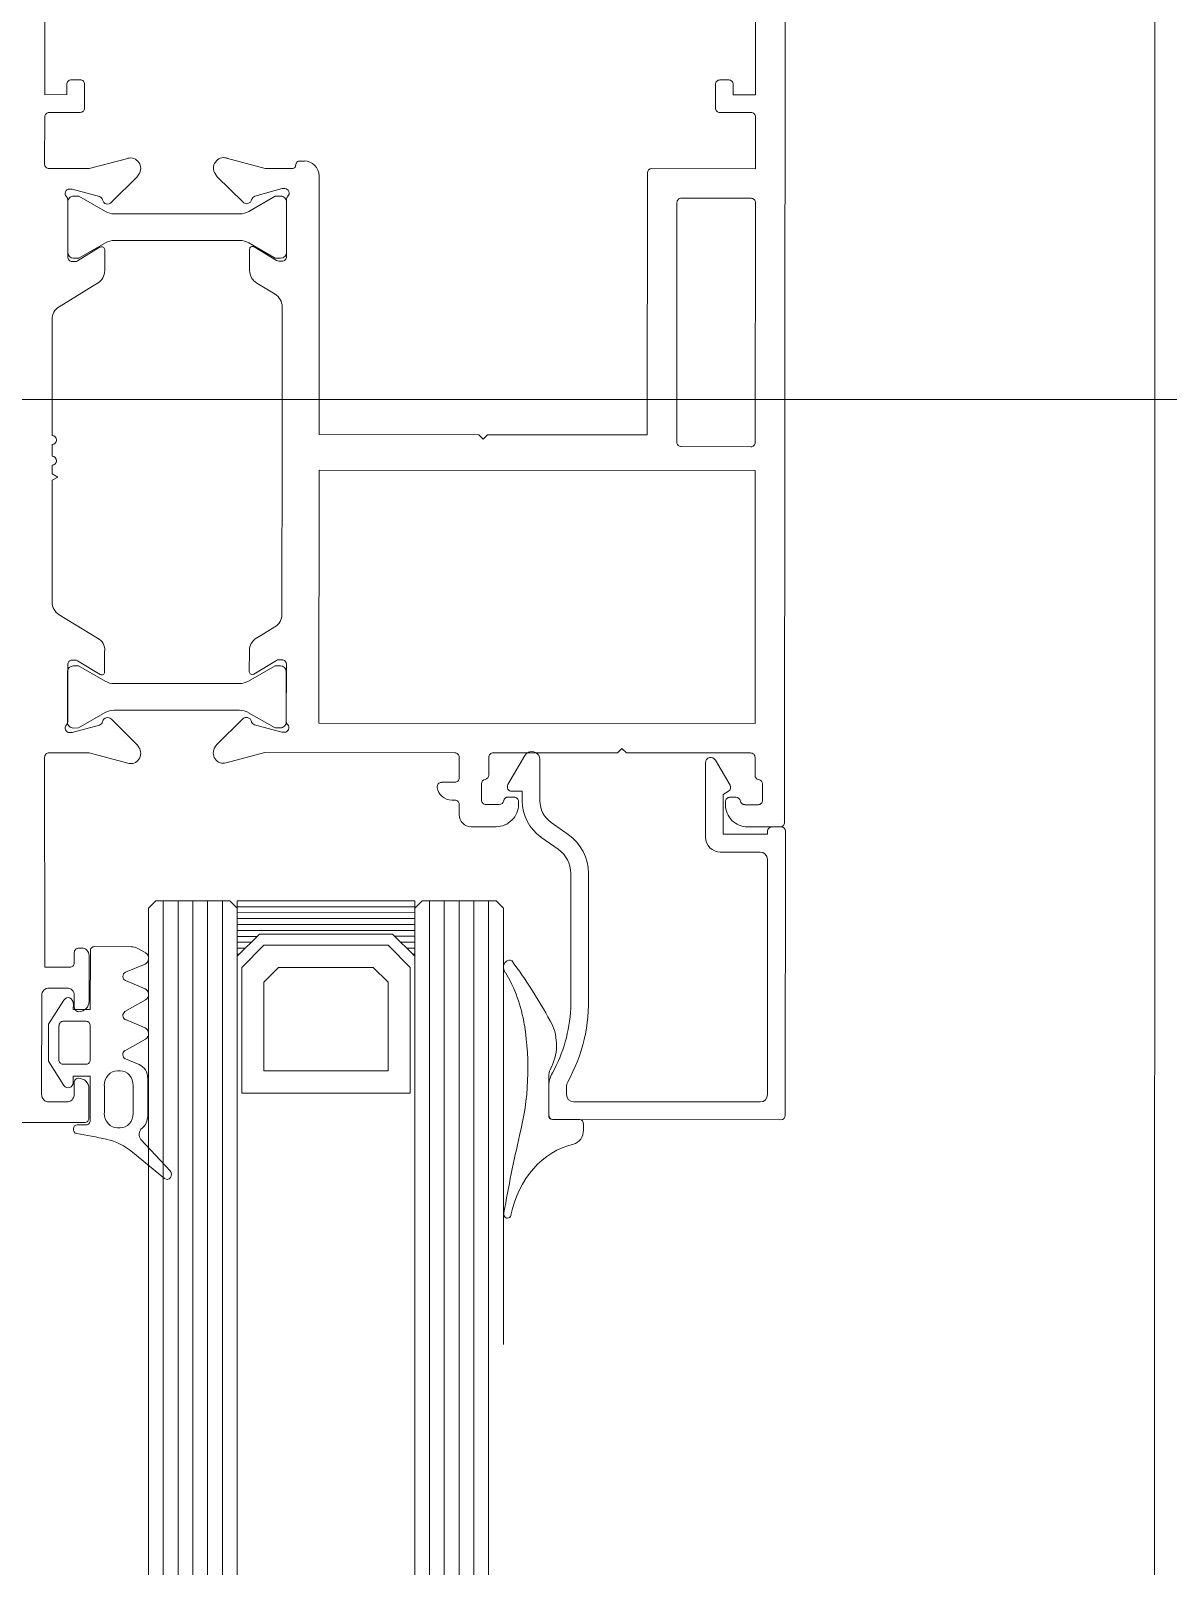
# Model space of a CAD drawing. Header units: centimetres. Extents: x 118932 to 154602, y -32682 to -23521.
# Drawn here: x 138051.37 to 138059.07, y -25188.55 to -25178.17 of the extents above; entities that cross this region are included whole.
import ezdxf

# ---------------------------------------------------------------- set-up
doc = ezdxf.new("R2010")
doc.units = ezdxf.units.CM
doc.header["$LTSCALE"] = 50
doc.header["$MEASUREMENT"] = 0
for name, color, linetype, lineweight, true_color in [('GEN_00_BL_Yazı', 7, 'Continuous', 0, 0x4f5250), ('GEN_02_TF_Pencere', 7, 'Continuous', 9, 0x6093ac), ('GEN_05_ML_Mermer', 7, 'Continuous', 9, 0x9d8692)]:
    doc.layers.add(name, color=color, linetype=linetype, lineweight=lineweight, true_color=true_color)

# ---------------------------------------------------------------- blocks, each defined once
blk = doc.blocks.new('P19')
at = {"layer": 'GEN_00_BL_Yazı'}
blk.add_line((62982.473, 12254.72, 0), (63032.476, 12254.704, 0), dxfattribs=at)
at = {"layer": 'GEN_02_TF_Pencere'}
for p, q in [((62988.576, 12307.038, 0), (62988.562, 12261.108, 0)), ((62988.676, 12307.038, 0), (62988.662, 12261.108, 0)), ((62988.776, 12307.038, 0), (62988.762, 12261.108, 0)), ((62988.876, 12307.038, 0), (62988.862, 12261.108, 0)), ((62988.976, 12307.038, 0), (62988.962, 12261.108, 0)), ((62989.076, 12307.004, 0), (62989.062, 12261.108, 0)), ((62990.276, 12307.038, 0), (62990.262, 12261.108, 0)), ((62990.376, 12307.038, 0), (62990.362, 12261.108, 0)), ((62990.476, 12307.037, 0), (62990.462, 12261.107, 0)), ((62990.576, 12307.037, 0), (62990.562, 12261.107, 0)), ((62990.676, 12307.037, 0), (62990.662, 12261.107, 0)), ((62990.776, 12307.037, 0), (62990.762, 12261.107, 0)), ((62990.876, 12307.004, 0), (62990.862, 12261.107, 0)), ((62988.461, 12258.158, 0), (62988.462, 12261.108, 0)), ((62988.561, 12258.108, 0), (62988.562, 12261.108, 0)), ((62988.661, 12258.108, 0), (62988.662, 12261.108, 0)), ((62988.761, 12258.108, 0), (62988.762, 12261.108, 0)), ((62988.861, 12258.108, 0), (62988.862, 12261.108, 0)), ((62988.961, 12258.108, 0), (62988.962, 12261.108, 0)), ((62989.061, 12258.158, 0), (62989.062, 12261.108, 0)), ((62990.261, 12258.158, 0), (62990.262, 12261.108, 0)), ((62990.361, 12258.108, 0), (62990.362, 12261.108, 0)), ((62990.461, 12258.107, 0), (62990.462, 12261.107, 0)), ((62990.561, 12258.107, 0), (62990.562, 12261.107, 0)), ((62990.661, 12258.107, 0), (62990.662, 12261.107, 0)), ((62990.761, 12258.107, 0), (62990.762, 12261.107, 0)), ((62990.861, 12258.157, 0), (62990.862, 12261.107, 0)), ((62990.913, 12259.721, 0), (62990.714, 12259.933, 0)), ((62990.754, 12259.985, 0), (62990.969, 12259.807, 0)), ((62987.92, 12259.656, 0), (62987.92, 12259.618, 0)), ((62987.92, 12259.618, 0), (62987.92, 12259.618, 0)), ((62991.072, 12259.643, 0), (62991.053, 12259.643, 0)), ((62991.343, 12259.622, 0), (62991.282, 12259.622, 0)), ((62987.945, 12259.588, 0), (62988.13, 12259.588, 0)), ((62988.155, 12259.558, 0), (62988.155, 12259.297, 0)), ((62990.867, 12259.308, 0), (62990.867, 12259.562, 0)), ((62990.965, 12259.543, 0), (62990.965, 12259.357, 0)), ((62991.16, 12259.357, 0), (62991.16, 12259.542, 0)), ((62991.256, 12259.592, 0), (62991.256, 12259.292, 0)), ((62990.231, 12259.408, 0), (62989.091, 12259.408, 0)), ((62989.091, 12259.408, 0), (62989.091, 12258.558, 0)), ((62990.231, 12258.558, 0), (62990.231, 12259.408, 0)), ((62991.256, 12259.292, 0), (62991.37, 12259.292, 0)), ((62991.37, 12259.292, 0), (62991.37, 12259.332, 0)), ((62991.434, 12259.355, 0), (62991.538, 12259.192, 0)), ((62988.144, 12259.248, 0), (62988.135, 12259.229, 0)), ((62990.081, 12259.258, 0), (62989.241, 12259.258, 0)), ((62989.241, 12259.258, 0), (62989.241, 12258.658, 0)), ((62990.081, 12258.658, 0), (62990.081, 12259.258, 0)), ((62991.018, 12259.175, 0), (62990.925, 12259.214, 0)), ((62990.925, 12259.214, 0), (62990.925, 12259.214, 0)), ((62991.053, 12259.257, 0), (62991.072, 12259.257, 0)), ((62991.053, 12259.257, 0), (62991.053, 12259.257, 0)), ((62991.263, 12259.203, 0), (62991.263, 12259.203, 0)), ((62991.441, 12259.212, 0), (62991.282, 12259.212, 0)), ((62991.538, 12259.192, 0), (62991.537, 12258.942, 0)), ((62990.881, 12259.042, 0), (62991.021, 12259.121, 0)), ((62991.255, 12259.182, 0), (62991.255, 12258.952, 0)), ((62991.467, 12258.952, 0), (62991.467, 12259.182, 0)), ((62991.017, 12258.911, 0), (62990.884, 12258.967, 0)), ((62991.282, 12258.922, 0), (62991.44, 12258.922, 0)), ((62991.537, 12258.942, 0), (62991.433, 12258.778, 0)), ((62990.881, 12258.778, 0), (62991.021, 12258.856, 0)), ((62991.255, 12258.842, 0), (62991.254, 12258.447, 0)), ((62991.37, 12258.842, 0), (62991.255, 12258.842, 0)), ((62991.369, 12258.802, 0), (62991.37, 12258.842, 0)), ((62991.017, 12258.647, 0), (62990.884, 12258.703, 0)), ((62988.461, 12258.56, 0), (62988.459, 12258.573, 0)), ((62989.241, 12258.658, 0), (62989.341, 12258.558, 0)), ((62989.981, 12258.558, 0), (62990.081, 12258.658, 0)), ((62990.884, 12258.536, 0), (62991.017, 12258.591, 0)), ((62989.061, 12258.108, 0), (62989.061, 12258.483, 0)), ((62989.061, 12258.483, 0), (62989.211, 12258.333, 0)), ((62989.061, 12258.468, 0), (62989.076, 12258.468, 0)), ((62989.091, 12258.558, 0), (62989.241, 12258.408, 0)), ((62989.341, 12258.558, 0), (62989.981, 12258.558, 0)), ((62990.081, 12258.408, 0), (62990.231, 12258.558, 0)), ((62990.111, 12258.333, 0), (62990.261, 12258.483, 0)), ((62990.246, 12258.468, 0), (62990.261, 12258.468, 0)), ((62990.261, 12258.483, 0), (62990.261, 12258.108, 0)), ((62990.938, 12258.428, 0), (62990.88, 12258.46, 0)), ((62989.061, 12258.428, 0), (62989.116, 12258.428, 0)), ((62989.061, 12258.388, 0), (62989.156, 12258.388, 0)), ((62989.241, 12258.408, 0), (62990.081, 12258.408, 0)), ((62990.166, 12258.388, 0), (62990.261, 12258.388, 0)), ((62990.206, 12258.428, 0), (62990.261, 12258.428, 0)), ((62991.228, 12258.417, 0), (62990.977, 12258.418, 0)), ((62989.061, 12258.348, 0), (62989.196, 12258.348, 0)), ((62989.061, 12258.308, 0), (62990.261, 12258.308, 0)), ((62989.061, 12258.268, 0), (62990.261, 12258.268, 0)), ((62989.211, 12258.333, 0), (62990.111, 12258.333, 0)), ((62990.126, 12258.348, 0), (62990.261, 12258.348, 0)), ((62988.461, 12258.158, 0), (62988.511, 12258.108, 0)), ((62989.011, 12258.108, 0), (62989.061, 12258.158, 0)), ((62989.061, 12258.228, 0), (62990.261, 12258.228, 0)), ((62989.061, 12258.188, 0), (62990.261, 12258.188, 0)), ((62989.061, 12258.148, 0), (62990.261, 12258.148, 0)), ((62990.261, 12258.158, 0), (62990.311, 12258.108, 0)), ((62990.811, 12258.107, 0), (62990.861, 12258.157, 0)), ((62988.511, 12258.108, 0), (62989.011, 12258.108, 0)), ((62990.261, 12258.108, 0), (62989.061, 12258.108, 0)), ((62989.061, 12258.108, 0), (62989.061, 12258.108, 0)), ((62989.061, 12258.108, 0), (62990.261, 12258.108, 0)), ((62990.311, 12258.108, 0), (62990.811, 12258.107, 0))]:
    blk.add_line(p, q, dxfattribs=at)
at = {"layer": 'GEN_02_TF_Pencere', "extrusion": (0, 0, -1)}
for p, q in [((62991.734, 12259.607, 0), (62991.294, 12259.607, 0)), ((62986.555, 12259.559, 0), (62986.554, 12257.639, 0)), ((62986.555, 12259.559, 0), (62986.555, 12259.559, 0)), ((62988.125, 12259.588, 0), (62986.585, 12259.589, 0)), ((62988.155, 12259.369, 0), (62988.155, 12259.558, 0)), ((62991.264, 12259.577, 0), (62991.264, 12259.377, 0)), ((62986.675, 12257.829, 0), (62986.675, 12259.419, 0)), ((62986.725, 12259.469, 0), (62987.985, 12259.468, 0)), ((62988.035, 12259.418, 0), (62988.035, 12259.367, 0)), ((62991.364, 12259.337, 0), (62991.364, 12259.417, 0)), ((62991.414, 12259.467, 0), (62991.534, 12259.467, 0)), ((62991.584, 12259.417, 0), (62991.583, 12258.747, 0)), ((62988.006, 12257.923, 0), (62988.006, 12258.836, 0)), ((62991.263, 12258.787, 0), (62991.263, 12258.477, 0)), ((62991.363, 12258.747, 0), (62991.363, 12258.827, 0)), ((62987.886, 12258.738, 0), (62987.886, 12257.923, 0)), ((62991.533, 12258.697, 0), (62991.413, 12258.697, 0)), ((62991.363, 12258.457, 0), (62991.363, 12258.527, 0)), ((62991.393, 12258.557, 0), (62991.563, 12258.557, 0)), ((62991.563, 12258.557, 0), (62991.563, 12257.137, 0)), ((62991.313, 12258.427, 0), (62991.333, 12258.427, 0)), ((62986.995, 12257.779, 0), (62986.725, 12257.779, 0)), ((62988.207, 12257.678, 0), (62988.091, 12257.759, 0)), ((62986.674, 12257.639, 0), (62986.674, 12257.659, 0)), ((62986.674, 12257.659, 0), (62986.974, 12257.659, 0)), ((62986.974, 12257.659, 0), (62986.974, 12257.389, 0)), ((62987.094, 12257.175, 0), (62987.094, 12257.679, 0)), ((62988.022, 12257.661, 0), (62988.138, 12257.58, 0)), ((62986.559, 12257.579, 0), (62986.552, 12249.639, 0)), ((62986.559, 12257.579, 0), (62986.559, 12257.579, 0)), ((62986.584, 12257.609, 0), (62986.644, 12257.609, 0)), ((62986.809, 12257.609, 0), (62986.589, 12257.609, 0)), ((62988.679, 12257.607, 0), (62988.509, 12257.607, 0)), ((62988.759, 12257.457, 0), (62988.759, 12257.527, 0)), ((62986.709, 12257.319, 0), (62986.709, 12257.429, 0)), ((62986.739, 12257.459, 0), (62986.829, 12257.459, 0)), ((62986.959, 12257.439, 0), (62986.959, 12257.459, 0)), ((62988.214, 12257.432, 0), (62988.214, 12257.153, 0)), ((62988.334, 12257.368, 0), (62988.334, 12257.432, 0)), ((62988.359, 12257.457, 0), (62988.359, 12257.437, 0)), ((62988.489, 12257.457, 0), (62988.579, 12257.457, 0)), ((62988.609, 12257.427, 0), (62988.609, 12257.317, 0)), ((62988.81, 12257.427, 0), (62988.789, 12257.427, 0)), ((62986.888, 12257.409, 0), (62986.929, 12257.409, 0)), ((62986.928, 12257.327, 0), (62987.027, 12257.157, 0)), ((62986.974, 12257.389, 0), (62986.939, 12257.368, 0)), ((62988.316, 12257.125, 0), (62988.43, 12257.323, 0)), ((62988.404, 12257.368, 0), (62988.334, 12257.368, 0)), ((62988.389, 12257.407, 0), (62988.43, 12257.407, 0)), ((62986.759, 12257.139, 0), (62986.759, 12257.26, 0)), ((62988.559, 12257.258, 0), (62988.559, 12257.137, 0)), ((62988.759, 12257.137, 0), (62988.759, 12257.277, 0)), ((62988.789, 12257.307, 0), (62988.879, 12257.307, 0)), ((62990.335, 12257.175, 0), (62990.074, 12257.106, 0)), ((62991.262, 12257.107, 0), (62991.001, 12257.177, 0)), ((62987.629, 12257.108, 0), (62986.789, 12257.109, 0)), ((62987.659, 12257.078, 0), (62987.629, 12257.108, 0)), ((62987.689, 12257.108, 0), (62987.659, 12257.078, 0)), ((62988.529, 12257.107, 0), (62987.689, 12257.108, 0)), ((62990.074, 12257.106, 0), (62988.789, 12257.107, 0)), ((62990.225, 12256.879, 0), (62990.398, 12257.05, 0)), ((62990.398, 12257.05, 0), (62990.411, 12257.068, 0)), ((62990.925, 12257.069, 0), (62990.938, 12257.052, 0)), ((62990.938, 12257.052, 0), (62991.111, 12256.88, 0)), ((62991.533, 12257.107, 0), (62991.262, 12257.107, 0)), ((62986.757, 12255.199, 0), (62986.758, 12256.909, 0)), ((62986.758, 12256.909, 0), (62989.709, 12256.906, 0)), ((62989.709, 12256.906, 0), (62989.707, 12255.196, 0)), ((62989.941, 12256.968, 0), (62989.959, 12256.968, 0)), ((62989.959, 12256.968, 0), (62990.143, 12256.917, 0)), ((62990.005, 12256.939, 0), (62989.969, 12256.939, 0)), ((62990.185, 12256.836, 0), (62990.005, 12256.939, 0)), ((62991.333, 12256.939, 0), (62991.153, 12256.835, 0)), ((62991.193, 12256.919, 0), (62991.377, 12256.97, 0)), ((62991.369, 12256.939, 0), (62991.333, 12256.939, 0)), ((62991.377, 12256.97, 0), (62991.395, 12256.97, 0)), ((62989.928, 12256.508, 0), (62989.929, 12256.895, 0)), ((62989.929, 12256.9, 0), (62989.929, 12256.56, 0)), ((62991.093, 12256.819, 0), (62990.245, 12256.819, 0)), ((62991.407, 12256.897, 0), (62991.407, 12256.51, 0)), ((62991.409, 12256.559, 0), (62991.409, 12256.899, 0)), ((62990.005, 12256.519, 0), (62990.185, 12256.623, 0)), ((62990.245, 12256.639, 0), (62991.093, 12256.639, 0)), ((62990.245, 12256.639, 0), (62990.245, 12256.639, 0)), ((62991.153, 12256.623, 0), (62991.333, 12256.519, 0)), ((62989.969, 12256.519, 0), (62990.005, 12256.519, 0)), ((62990.148, 12256.576, 0), (62989.996, 12256.483, 0)), ((62990.178, 12256.416, 0), (62990.179, 12256.559, 0)), ((62991.157, 12256.56, 0), (62991.157, 12256.418, 0)), ((62991.34, 12256.484, 0), (62991.187, 12256.577, 0)), ((62991.333, 12256.519, 0), (62991.369, 12256.519, 0)), ((62989.98, 12256.478, 0), (62989.958, 12256.478, 0)), ((62991.377, 12256.48, 0), (62991.355, 12256.48, 0)), ((62990.006, 12256.255, 0), (62990.13, 12256.331, 0)), ((62991.205, 12256.332, 0), (62991.465, 12256.174, 0)), ((62989.957, 12254.999, 0), (62989.958, 12256.17, 0)), ((62991.512, 12256.088, 0), (62991.512, 12255.264, 0)), ((62991.512, 12255.264, 0), (62991.474, 12255.242, 0)), ((62991.474, 12255.242, 0), (62991.512, 12255.22, 0)), ((62989.707, 12255.196, 0), (62986.757, 12255.199, 0)), ((62986.757, 12255.199, 0), (62986.757, 12255.199, 0)), ((62991.512, 12255.22, 0), (62991.512, 12255.162, 0)), ((62986.787, 12255.039, 0), (62987.257, 12255.038, 0)), ((62991.512, 12255.102, 0), (62991.512, 12255.022, 0)), ((62986.755, 12253.389, 0), (62986.757, 12255.009, 0)), ((62987.278, 12255.03, 0), (62987.278, 12255.03, 0)), ((62987.287, 12255.008, 0), (62987.286, 12253.388, 0)), ((62987.486, 12253.188, 0), (62987.487, 12254.958, 0)), ((62987.487, 12254.958, 0), (62988.567, 12254.957, 0)), ((62988.567, 12254.957, 0), (62988.597, 12254.987, 0)), ((62988.597, 12254.987, 0), (62988.627, 12254.957, 0)), ((62988.627, 12254.957, 0), (62989.707, 12254.956, 0)), ((62989.707, 12254.956, 0), (62989.706, 12253.207, 0)), ((62989.956, 12254.092, 0), (62989.957, 12254.999, 0)), ((62991.512, 12254.962, 0), (62991.512, 12254.176, 0)), ((62990.128, 12253.931, 0), (62990.004, 12254.007, 0)), ((62991.464, 12254.091, 0), (62991.204, 12253.932, 0)), ((62990.176, 12253.703, 0), (62990.176, 12253.846, 0)), ((62991.156, 12253.847, 0), (62991.156, 12253.705, 0)), ((62989.926, 12253.367, 0), (62989.926, 12253.754, 0)), ((62989.926, 12253.384, 0), (62989.926, 12253.724, 0)), ((62989.956, 12253.783, 0), (62989.978, 12253.783, 0)), ((62989.966, 12253.764, 0), (62990.002, 12253.764, 0)), ((62989.993, 12253.779, 0), (62990.146, 12253.686, 0)), ((62990.002, 12253.764, 0), (62990.182, 12253.66, 0)), ((62991.15, 12253.659, 0), (62991.33, 12253.763, 0)), ((62991.186, 12253.687, 0), (62991.339, 12253.78, 0)), ((62991.33, 12253.763, 0), (62991.366, 12253.763, 0)), ((62991.354, 12253.785, 0), (62991.376, 12253.785, 0)), ((62991.406, 12253.755, 0), (62991.406, 12253.368, 0)), ((62991.406, 12253.723, 0), (62991.406, 12253.383, 0)), ((62990.242, 12253.643, 0), (62991.09, 12253.643, 0)), ((62990.242, 12253.643, 0), (62990.242, 12253.643, 0)), ((62990.182, 12253.447, 0), (62990.002, 12253.344, 0)), ((62990.395, 12253.212, 0), (62990.222, 12253.383, 0)), ((62991.09, 12253.463, 0), (62990.242, 12253.463, 0)), ((62991.11, 12253.384, 0), (62990.937, 12253.213, 0)), ((62991.33, 12253.343, 0), (62991.15, 12253.447, 0)), ((62987.256, 12253.358, 0), (62986.785, 12253.359, 0)), ((62989.956, 12253.293, 0), (62989.937, 12253.293, 0)), ((62990.14, 12253.344, 0), (62989.956, 12253.293, 0)), ((62990.002, 12253.344, 0), (62989.966, 12253.344, 0)), ((62991.376, 12253.295, 0), (62991.192, 12253.346, 0)), ((62991.366, 12253.343, 0), (62991.33, 12253.343, 0)), ((62991.394, 12253.295, 0), (62991.376, 12253.295, 0)), ((62990.407, 12253.194, 0), (62990.395, 12253.212, 0)), ((62990.937, 12253.213, 0), (62990.924, 12253.195, 0)), ((62986.755, 12252.809, 0), (62986.755, 12253.159, 0)), ((62986.755, 12253.159, 0), (62987.456, 12253.158, 0)), ((62989.805, 12253.107, 0), (62989.84, 12253.106, 0)), ((62989.86, 12253.121, 0), (62989.865, 12253.141, 0)), ((62989.884, 12253.156, 0), (62990.071, 12253.156, 0)), ((62990.071, 12253.156, 0), (62990.332, 12253.086, 0)), ((62991, 12253.088, 0), (62991.26, 12253.157, 0)), ((62991.26, 12253.157, 0), (62991.532, 12253.157, 0)), ((62991.562, 12253.127, 0), (62991.561, 12252.807, 0)), ((62986.995, 12252.779, 0), (62986.785, 12252.779, 0)), ((62991.531, 12252.777, 0), (62991.321, 12252.777, 0)), ((62986.753, 12250.659, 0), (62986.755, 12252.659, 0)), ((62986.755, 12252.659, 0), (62986.905, 12252.659, 0)), ((62986.905, 12252.659, 0), (62986.905, 12252.589, 0)), ((62987.025, 12252.589, 0), (62987.025, 12252.749, 0)), ((62991.291, 12252.747, 0), (62991.291, 12252.587, 0)), ((62991.411, 12252.587, 0), (62991.411, 12252.657, 0)), ((62991.411, 12252.657, 0), (62991.561, 12252.657, 0)), ((62991.561, 12252.657, 0), (62991.561, 12250.657, 0)), ((62986.935, 12252.559, 0), (62986.995, 12252.559, 0)), ((62991.321, 12252.557, 0), (62991.381, 12252.557, 0))]:
    blk.add_line(p, q, dxfattribs=at)
for centre, radius, start, end in [((-62991.294, 12259.577, 0), 0.03, 0.0181, 90.0182), ((-62986.585, 12259.559, 0), 0.03, 0.0182, 90.0181), ((-62988.125, 12259.558, 0), 0.03, 90.0182, 180.0181), ((-62986.725, 12259.419, 0), 0.05, 0.0182, 90.0181), ((-62987.985, 12259.418, 0), 0.05, 90.0182, 180.0181), ((-62991.414, 12259.417, 0), 0.05, 0.0181, 90.0182), ((-62991.534, 12259.417, 0), 0.05, 90.0181, 180.0182), ((-62989.005, 12258.788, 0), 1.12, 357.4436, 29.0927), ((-62987.965, 12259.367, 0), 0.07, 180.0203, 209.0954), ((-62987.955, 12259.369, 0), 0.2, 180.0205, 208.9708), ((-62991.334, 12259.377, 0), 0.07, 270.0181, 0.0182), ((-62991.334, 12259.337, 0), 0.03, 180.0181, 270.0182), ((-62989.005, 12258.788, 0), 1, 2.7532, 28.9675), ((-62991.333, 12258.787, 0), 0.07, 0.0181, 90.0182), ((-62991.333, 12258.827, 0), 0.03, 90.0181, 180.0182), ((-62991.413, 12258.747, 0), 0.05, 270.0181, 0.0182), ((-62991.533, 12258.747, 0), 0.05, 180.0181, 270.0182), ((-62991.313, 12258.477, 0), 0.05, 270.0181, 0.0182), ((-62991.393, 12258.527, 0), 0.03, 0.0181, 90.0182), ((-62991.333, 12258.457, 0), 0.03, 180.0181, 270.0182), ((-62988.206, 12257.923, 0), 0.32, 305.0315, 0.0048), ((-62988.206, 12257.923, 0), 0.2, 305.0315, 0.0048), ((-62986.725, 12257.829, 0), 0.05, 270.0181, 0.018), ((-62986.994, 12257.679, 0), 0.1, 90.0182, 180.0181), ((-62986.584, 12257.639, 0), 0.03, 270.0192, 0.0182), ((-62986.644, 12257.639, 0), 0.03, 180.0208, 270.0181), ((-62988.034, 12257.432, 0), 0.3, 125.0315, 180.0048), ((-62986.589, 12257.579, 0), 0.03, 0.0509, 90.051), ((-62986.809, 12257.459, 0), 0.15, 90.051, 180.0511), ((-62988.034, 12257.432, 0), 0.18, 125.0315, 180.0048), ((-62988.509, 12257.457, 0), 0.15, 0.051, 90.0511), ((-62988.679, 12257.527, 0), 0.08, 90.051, 180.0511), ((-62986.739, 12257.429, 0), 0.03, 0.0509, 90.051), ((-62986.829, 12257.429, 0), 0.0295, 89.2387, 171.2709), ((-62986.888, 12257.439, 0), 0.03, 270.0395, 350.4569), ((-62986.929, 12257.439, 0), 0.03, 180.051, 270.0511), ((-62988.389, 12257.437, 0), 0.03, 270.0509, 0.051), ((-62988.43, 12257.436, 0), 0.0291, 188.1582, 271.548), ((-62988.489, 12257.427, 0), 0.03, 9.6451, 90.051), ((-62988.579, 12257.427, 0), 0.03, 90.051, 180.0511), ((-62988.789, 12257.457, 0), 0.03, 270.051, 0.0511), ((-62988.81, 12257.327, 0), 0.1, 90.051, 171.8378), ((-62986.739, 12257.319, 0), 0.03, 279.6452, 0.051), ((-62986.954, 12257.342, 0), 0.03, 330.0181, 60.018), ((-62988.404, 12257.338, 0), 0.03, 90.0191, 210.0182), ((-62988.579, 12257.317, 0), 0.03, 180.051, 260.4569), ((-62988.879, 12257.337, 0), 0.0297, 171.2483, 270.6254), ((-62986.729, 12257.26, 0), 0.03, 99.6425, 180.052), ((-62988.589, 12257.258, 0), 0.0298, 359.7278, 80.7818), ((-62988.789, 12257.277, 0), 0.03, 0.051, 90.0511), ((-62986.789, 12257.139, 0), 0.03, 270.051, 0.0511), ((-62987.058, 12257.175, 0), 0.0361, 180.0181, 330.0181), ((-62988.269, 12257.153, 0), 0.0546, 210.0181, 0.0181), ((-62988.529, 12257.137, 0), 0.03, 180.0509, 270.051), ((-62988.789, 12257.137, 0), 0.03, 270.0509, 0.051), ((-62990.353, 12257.108, 0), 0.07, 75.0699, 215.051), ((-62990.983, 12257.11, 0), 0.07, 325.0173, 104.9969), ((-62991.533, 12257.137, 0), 0.03, 180.0181, 270.0182), ((-62989.941, 12256.938, 0), 0.03, 314.2633, 90.0509), ((-62989.899, 12256.896, 0), 0.03, 134.2632, 180.051), ((-62989.969, 12256.899, 0), 0.04, 0.0181, 90.0182), ((-62990.136, 12256.888, 0), 0.03, 104.4408, 167.782), ((-62991.2, 12256.89, 0), 0.03, 12.3359, 75.6126), ((-62991.369, 12256.899, 0), 0.04, 90.0181, 180.0182), ((-62991.395, 12256.94, 0), 0.03, 90.0181, 225.8059), ((-62991.437, 12256.897, 0), 0.03, 0.0266, 45.7848), ((-62990.199, 12256.902, 0), 0.0347, 221.3973, 348.253), ((-62990.245, 12256.939, 0), 0.12, 270.0181, 300.018), ((-62991.093, 12256.939, 0), 0.12, 240.0182, 270.0181), ((-62991.137, 12256.903, 0), 0.0347, 191.8251, 318.6537), ((-62990.245, 12256.519, 0), 0.12, 60.0182, 90.0181), ((-62991.093, 12256.519, 0), 0.12, 90.0181, 120.0182), ((-62989.958, 12256.508, 0), 0.03, 270.0509, 0.051), ((-62989.969, 12256.559, 0), 0.04, 270.0182, 0.0181), ((-62990.159, 12256.559, 0), 0.02, 58.6511, 180.0511), ((-62991.177, 12256.56, 0), 0.02, 0.0032, 121.4356), ((-62991.369, 12256.559, 0), 0.04, 180.0182, 270.0181), ((-62991.377, 12256.51, 0), 0.0299, 179.8532, 270.1831), ((-62989.98, 12256.508, 0), 0.03, 238.6507, 270.0507), ((-62990.078, 12256.416, 0), 0.1, 180.051, 238.6511), ((-62991.245, 12256.411, 0), 0.0886, 297.2082, 4.2343), ((-62991.355, 12256.51, 0), 0.03, 270.0182, 301.4182), ((-62990.058, 12256.17, 0), 0.1, 0.0509, 58.651), ((-62991.412, 12256.088, 0), 0.1, 121.4181, 180.0181), ((-62991.512, 12255.132, 0), 0.03, 270.0181, 90.0181), ((-62986.787, 12255.009, 0), 0.03, 0.051, 90.0511), ((-62987.257, 12255.008, 0), 0.03, 90.0509, 135.0509), ((-62987.257, 12255.008, 0), 0.03, 135.0508, 180.0507), ((-62991.512, 12254.992, 0), 0.03, 270.0181, 90.0181), ((-62991.412, 12254.176, 0), 0.1, 180.0181, 238.6182), ((-62990.056, 12254.092, 0), 0.1, 301.4509, 0.051), ((-62990.076, 12253.846, 0), 0.1, 121.4509, 180.051), ((-62991.256, 12253.847, 0), 0.1, 0.0184, 58.6116), ((-62989.956, 12253.753, 0), 0.03, 0.0509, 90.051), ((-62989.966, 12253.724, 0), 0.04, 0.0181, 90.018), ((-62989.978, 12253.753, 0), 0.03, 90.0513, 121.4512), ((-62990.156, 12253.703, 0), 0.02, 180.051, 301.451), ((-62991.176, 12253.705, 0), 0.02, 238.6182, 0.0182), ((-62991.354, 12253.755, 0), 0.03, 58.6482, 90.0111), ((-62991.366, 12253.723, 0), 0.04, 90.0182, 180.0181), ((-62991.376, 12253.755, 0), 0.03, 90.0181, 180.0182), ((-62990.242, 12253.763, 0), 0.12, 270.0182, 300.0181), ((-62991.09, 12253.763, 0), 0.12, 240.018, 270.0181), ((-62986.785, 12253.389, 0), 0.03, 270.0509, 0.051), ((-62987.256, 12253.388, 0), 0.03, 180.051, 270.0511), ((-62989.966, 12253.384, 0), 0.04, 270.0181, 0.0182), ((-62990.196, 12253.36, 0), 0.0347, 11.8491, 138.7047), ((-62990.242, 12253.343, 0), 0.12, 60.0182, 90.0181), ((-62991.09, 12253.343, 0), 0.12, 90.0181, 120.018), ((-62991.136, 12253.362, 0), 0.0347, 41.3784, 168.2088), ((-62991.366, 12253.383, 0), 0.04, 180.0181, 270.0182), ((-62989.938, 12253.323, 0), 0.03, 270.0511, 45.8387), ((-62989.896, 12253.367, 0), 0.03, 180.0511, 225.8388), ((-62990.132, 12253.373, 0), 0.03, 192.32, 255.6612), ((-62991.199, 12253.375, 0), 0.03, 284.4258, 347.7456), ((-62991.394, 12253.325, 0), 0.03, 134.2323, 270.0144), ((-62991.436, 12253.368, 0), 0.03, 314.2304, 0.0182), ((-62987.456, 12253.188, 0), 0.03, 180.0512, 270.0511), ((-62989.806, 12253.206, 0), 0.1, 270.0474, 0.0598), ((-62990.35, 12253.153, 0), 0.07, 145.051, 285.0321), ((-62990.982, 12253.155, 0), 0.07, 255.0144, 35.0439), ((-62989.84, 12253.126, 0), 0.02, 195.0556, 270.0264), ((-62989.884, 12253.136, 0), 0.02, 14.9997, 90.0711), ((-62991.532, 12253.127, 0), 0.03, 90.0181, 180.0182), ((-62986.785, 12252.809, 0), 0.03, 270.0509, 0.051), ((-62986.995, 12252.749, 0), 0.03, 90.051, 180.0511), ((-62991.321, 12252.747, 0), 0.03, 0.0181, 90.0182), ((-62991.531, 12252.807, 0), 0.03, 180.0181, 270.0182), ((-62986.935, 12252.589, 0), 0.03, 270.0509, 0.051), ((-62986.995, 12252.589, 0), 0.03, 180.051, 270.0511), ((-62991.321, 12252.587, 0), 0.03, 270.0181, 0.0182), ((-62991.381, 12252.587, 0), 0.03, 180.0181, 270.0182)]:
    blk.add_arc(centre, radius, start, end, dxfattribs=at)
for centre, major_axis, start_param, end_param in [((62987.888, 12260.383, 0), (0, 0.64), 1.805526, 2.955356), ((62988.434, 12260.224, 0), (0, -0.03), 1.914632, 3.141556), ((62988.434, 12260.224, 0), (0, 0.03), 0.000445, 1.852827), ((62981.184, 12262.039, 0), (-0.003, -8.856), -1.36365, -1.303119), ((62988.004, 12259.656, 0), (0, 0.1), -1.570625, -0.201549), ((62987.945, 12259.618, 0), (0, 0.03), 3.141594, 4.712388), ((62989.596, 12259.243, 0), (0, -1.549), 1.378609, 1.866448), ((62988.13, 12259.558, 0), (0, 0.03), 0.000001, 1.570795), ((62988.071, 12259.297, 0), (0, 0.1), 1.57081, 2.088079), ((62988.342, 12259.084, 0), (0, 0.286), 4.098356, 5.241385), ((62990.637, 12260.854, 0), (0.001, 3.543), 3.990064, 4.134382), ((62989.046, 12259.109, 0), (0, 0.88), 4.086507, 4.527649), ((62988.428, 12258.563, 0), (0, -0.0382), 3.770676, 4.441675), ((62988.419, 12258.56, 0), (0, -0.05), -1.570583, 0.325144)]:
    blk.add_ellipse(centre, major_axis=major_axis, ratio=0.839387, start_param=start_param, end_param=end_param, dxfattribs=at)
at = {"layer": 'GEN_02_TF_Pencere'}
for centre, major_axis, start_param, end_param in [((62990.736, 12259.957, 0), (0, -0.0344), 2.526974, 5.481858), ((62990.88, 12259.687, 0), (0, 0.0509), 3.745027, 5.454025), ((62991.229, 12260.211, 0), (0, 0.5), 2.512106, 2.949893), ((62991.874, 12263.977, 0), (0.001, 4.337), 2.949895, 3.003759), ((62990.955, 12259.562, 0), (0, 0.1), 0.603434, 1.569641), ((62991.053, 12259.543, 0), (0, 0.1), -0.001157, 1.569641), ((62991.072, 12259.543, 0), (0, 0.1), 4.711232, 6.28203), ((62991.282, 12259.592, 0), (0, -0.03), 3.140435, 4.711233), ((62991.343, 12259.652, 0), (0, -0.03), -0.001156, 2.96363), ((62990.955, 12259.308, 0), (0, 0.1), 1.569642, 2.178996), ((62991.053, 12259.357, 0), (0, 0.1), 1.569641, 3.140438), ((62991.072, 12259.357, 0), (0, 0.1), 3.140436, 4.711234), ((62991.405, 12259.332, 0), (0, 0.04), -0.948289, 1.56964), ((62990.955, 12259.308, 0), (0, -0.1), -0.962596, -0.353242), ((62991.282, 12259.182, 0), (0, 0.03), 0.784243, 1.569639), ((62991.282, 12259.182, 0), (0, 0.03), -0.001153, 0.784243), ((62991.441, 12259.182, 0), (0, -0.03), 1.569641, 3.140438), ((62991.009, 12259.147, 0), (0, 0.03), 3.628945, 5.929947), ((62990.897, 12259.005, 0), (0, 0.0413), 0.458705, 2.776142), ((62991.008, 12258.883, 0), (0, 0.03), 3.628943, 5.929945), ((62991.282, 12258.952, 0), (0, 0.03), 1.569639, 3.140437), ((62991.44, 12258.952, 0), (0, 0.03), 3.140435, 4.711233), ((62990.897, 12258.741, 0), (0, 0.0413), 0.458704, 2.776141), ((62991.405, 12258.802, 0), (0, 0.04), 1.569642, 4.087571), ((62991.008, 12258.619, 0), (0, 0.03), 3.490789, 5.931679), ((62990.897, 12258.497, 0), (0, -0.0413), 3.504733, 5.82217), ((62990.977, 12258.518, 0), (0, -0.1), -0.461015, -0.001156), ((62991.228, 12258.447, 0), (0, 0.03), 3.140437, 4.711235)]:
    blk.add_ellipse(centre, major_axis=major_axis, ratio=0.881548, start_param=start_param, end_param=end_param, dxfattribs=at)
at = {"layer": 'GEN_05_ML_Mermer', "elevation": 0}
blk.add_lwpolyline([(62984.018, 12189.11), (62984.092, 12320.11), (63002.091, 12320.104), (63002.016, 12189.104)], close=True, dxfattribs=at)
blk = doc.blocks.new('DOGRAMA LEVEL 0 E BLOK')
at = {"rotation": 180.3293533095569}
blk.add_blockref('P19', (62876.262, 13628.918, 0), dxfattribs=at)

msp = doc.modelspace()

# ---------------------------------------------------------------- block references
at = {"rotation": 359.6887739338809}
msp.add_blockref('DOGRAMA LEVEL 0 E BLOK', (138089.785, -26193.192), dxfattribs=at)

doc.saveas('drawing.dxf')
